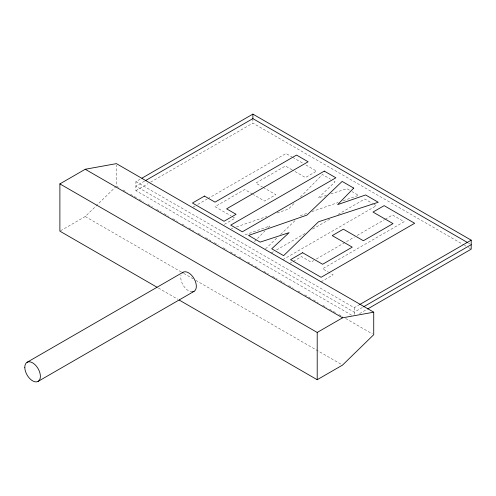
<?xml version="1.0" encoding="UTF-8"?>
<svg xmlns="http://www.w3.org/2000/svg" width="496" height="496" viewBox="0 0 496 496"><rect width="100%" height="100%" fill="white"/><g stroke="black" fill="none" stroke-linecap="round" stroke-linejoin="round"><path stroke-width="0.37" stroke-dasharray="2.48 1.86" d="M254.448 241.633L265.038 230.845M268.212 227.608L269.799 225.99L243.257 235.519M293.979 203.54L288.616 209.014L277.022 212.995M300.421 196.974L322.425 174.524L330.41 179.137M60.555 230.776L85.231 216.529L115.872 186.676M265.534 248.862L277.27 237.627M280.624 234.422L295.715 219.976M351.559 315.146L135.91 190.644L135.91 181.641L140.591 178.938M144.603 181.127L135.91 186.143L354.237 312.189L362.929 307.173M135.91 190.644L147.944 183.7M150.617 182.156L252.873 123.113L463.834 244.912M193.111 207.136L195.114 205.983M197.792 204.439L207.148 199.032M207.818 198.648L286.012 153.506L291.989 156.953M224.322 224.384L235.03 218.203L231.694 216.281M271.225 253.01L273.904 251.466M276.576 249.922L305.313 233.331M312.666 229.084L330.708 218.668M338.061 214.421L364.796 198.989L372.521 203.447M282.813 259.699L376.383 205.679L373.166 203.819M289.503 263.562L301.549 256.612L311.029 262.08L313.701 260.536M316.374 258.993L354.46 237.001M357.132 235.464L384.53 219.641M385.2 219.257L392.553 215.016L404.135 221.7L322.611 268.77L328.538 272.192M321.098 281.802L333.145 274.852L329.195 272.571M135.91 181.641L354.237 307.687L358.918 304.99M359.588 313.608L366.941 309.361M300.185 215.692L306.751 213.41M311.854 211.631L338.117 202.492M343.226 200.713L358.546 195.381L352.104 191.661M231.372 228.668L232.822 228.166M236.443 226.926L266.879 216.479M326.399 195.356L318.32 197.972L335.067 181.821L333.07 180.668M330.801 193.93L346.958 188.691L349.531 190.179M468.522 243.114L469.861 243.889M464.504 245.297L465.843 246.072M468.522 247.622L470.53 248.781M292.652 157.337L302.61 163.085M305.933 165.001L316.553 171.139L305.437 177.556L292.764 170.24M292.094 169.855L285.429 166.005L255.781 183.117L262.452 186.967M263.122 187.352L275.795 194.668L264.678 201.091L253.338 194.544M252.669 194.159L244.664 189.534L215.016 206.652L231.024 215.896M118.432 187.302L116.417 186.143L116.417 165.131M123.12 190.011L127.143 192.33M130.491 194.265L136.524 197.749M139.202 199.293L143.22 201.618M147.913 204.321L152.607 207.03M156.624 209.355L161.318 212.059M163.996 213.609L168.683 216.318M172.707 218.637L177.394 221.346M182.088 224.056L186.105 226.374M188.79 227.924L193.477 230.634M198.171 233.337L202.188 235.662M205.542 237.596L210.899 240.69M214.253 242.625L218.271 244.943M222.964 247.653L226.982 249.978M230.336 251.912L235.693 255.006M239.047 256.94L243.065 259.259M247.758 261.969L252.445 264.678M255.13 266.222L259.148 268.547M263.841 271.25L268.528 273.959M272.552 276.284L277.239 278.988M279.918 280.538L284.611 283.247M288.629 285.566L293.322 288.275M298.015 290.985L302.033 293.303M304.711 294.853L310.744 298.332M313.422 299.882L318.116 302.591M322.809 305.3L326.827 307.619M329.505 309.169L335.538 312.647M338.886 314.582L342.91 316.901M345.588 318.451L372.391 333.926M85.231 216.529L183.061 273.011M183.731 273.401L193.111 278.814M195.796 280.364L342.544 365.087M158.391 288.027L177.822 299.249M354.237 307.687L354.237 314.439M252.873 118.612L252.873 123.113M192.442 291.853A11.03 6.367 60 0 1 183.799 286.204A11.03 6.367 60 0 1 181.015 275.125"/><path stroke-width="0.74" d="M157.052 287.258L59.886 231.161L59.886 183.892L85.231 169.26L116.417 163.63L373.73 312.189L373.73 334.701L342.544 365.087L317.204 379.719L179.161 300.024M141.93 178.169L252.873 114.111L471.2 240.163L471.2 249.166L367.604 308.977M145.272 180.736L252.873 118.612L467.852 242.73M27.082 362.291L183.03 272.254M38.111 381.387L194.06 291.35M359.588 304.6L471.2 240.163M59.886 183.892L317.204 332.45L342.544 317.818L373.73 312.189M363.599 306.788L471.2 244.664M85.231 169.26L342.544 317.818M317.204 332.45L317.204 379.719M252.873 114.111L252.873 118.612M182.156 272.955A11.03 6.367 60 0 1 194.296 279.037A11.03 6.367 60 0 1 192.442 291.853M353.722 188.096L337.64 204.625L365.62 194.959L378.256 202.256L318.519 221.78L283.619 255.663L271.721 248.794L289.118 232.643L260.152 242.116L248.57 235.426L306.95 215.097L342.141 181.406L353.722 188.096M204.488 196.069L192.442 203.025L224.037 221.266L236.084 214.309L226.604 208.841L308.128 161.77L296.546 155.081L215.016 202.151L204.488 196.069M324.297 171.108L230.733 225.128L242.315 231.818L335.885 177.797L324.297 171.108M302.603 252.718L290.557 259.668L321.098 277.301L414.668 223.281L384.127 205.648L373.011 212.065L393.018 223.615L363.376 240.734L343.362 229.183L332.246 235.6L352.259 247.151L322.611 264.269L302.603 252.718M24.8 367.338A11.03 6.367 60 0 0 36.493 381.889A11.03 6.367 60 0 0 36.493 366.29A11.03 6.367 60 0 0 24.8 367.338"/></g></svg>
